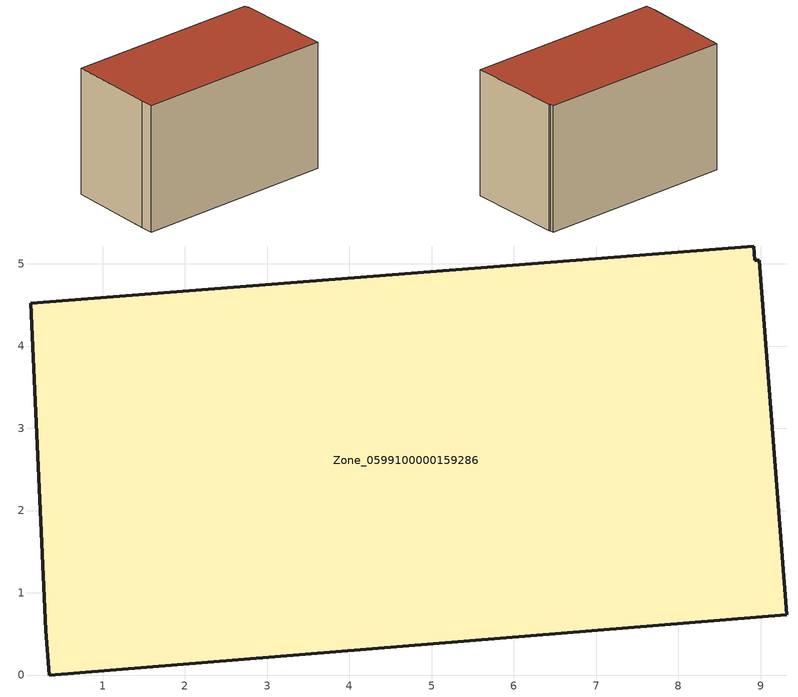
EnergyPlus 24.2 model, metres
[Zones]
Zone_0599100000159286
 floor ground (C_G): 9.32,0.73 0.35,0 0.31,0.54 0.12,4.52 8.91,5.22 8.93,5.04 8.98,5.04 z0
 wall outside (C_F): 0.12,4.52 0.31,0.54 0.35,0 9.32,0.73 8.98,5.04 8.93,5.04 8.91,5.22 0.12,4.52 z0:5.73
 roof outside (C_R): 8.93,5.04 8.91,5.22 0.12,4.52 0.31,0.54 0.35,0 9.32,0.73 8.98,5.04 z5.73
[BUILDING]
Pand.0599100000159286: North Axis=0; Terrain=City; Loads Convergence Tolerance Value=0.04; Temperature Convergence Tolerance Value=0.4; Solar Distribution=FullExterior; Maximum Number of Warmup Days=25; Minimum Number of Warmup Days=1
[Site:Location]
Rotterdam.The.Hague.AP_ZH_NLD Design_Conditions: Latitude=51.96; Longitude=4.45; Time Zone=1; Elevation=-4.5
[SITE:GROUNDTEMPERATURE:BUILDINGSURFACE]
18, 18, 18, 18, 18, 18, 18, 18, 18, 18, 18, 18
[MATERIAL] Thermal Absorptance=0.9; Solar Absorptance=0.7; Visible Absorptance=0.7
Name | Roughness | Thickness | Conductivity | Density | Specific Heat
G.TC.1946-1964 | MediumSmooth | 0.15 | 1 | 540 | 1210
F.TC.1946-1964 | Rough | 0.3 | 0.857143 | 1920 | 840
R.TC.1946-1964 | MediumRough | 0.2 | 0.235294 | 1500 | 1000
[CONSTRUCTION]
C_G: G.TC.1946-1964
C_F: F.TC.1946-1964
C_R: R.TC.1946-1964
[ZONE]
Zone_0599100000159286: Type=1; Multiplier=1; Ceiling Height=Autocalculate; Volume=Autocalculate; Floor Area=autocalculate; Part of Total Floor Area=Yes
[ZONEINFILTRATION:DESIGNFLOWRATE]
Infil_Zone_0599100000159286: Zone or ZoneList or Space or SpaceList=Zone_0599100000159286; Schedule=AlwaysOn; Design Flow Rate Calculation Method=Flow/Area; Flow Rate per Floor Area=0.003; Constant Term Coefficient=1; Temperature Term Coefficient=0; Velocity Term Coefficient=0; Velocity Squared Term Coefficient=0
[HVACTEMPLATE:ZONE:IDEALLOADSAIRSYSTEM]
Zone_0599100000159286: Maximum Heating Supply Air Temperature=50; Minimum Cooling Supply Air Temperature=13; Maximum Heating Supply Air Humidity Ratio=0.0156; Minimum Cooling Supply Air Humidity Ratio=0.0077; Heating Limit=NoLimit; Cooling Limit=NoLimit; Dehumidification Control Type=ConstantSensibleHeatRatio; Cooling Sensible Heat Ratio=0.7; Dehumidification Setpoint=60; Humidification Control Type=None; Humidification Setpoint=30; Outdoor Air Method=None; Outdoor Air Flow Rate per Person=0.00944; Outdoor Air Flow Rate per Zone Floor Area=0; Outdoor Air Flow Rate per Zone=0; Demand Controlled Ventilation Type=None; Outdoor Air Economizer Type=NoEconomizer; Heat Recovery Type=None; Sensible Heat Recovery Effectiveness=0.7; Latent Heat Recovery Effectiveness=0.65
[ZONECONTROL:THERMOSTAT]
ThermostatControl_Zone_0599100000159286: Zone or ZoneList=Zone_0599100000159286; Control Type Schedule=DualSetpointControlType; Control 1=Thermostat_Zone_0599100000159286; Temperature Difference Between Cutout And Setpoint=0
[THERMOSTATSETPOINT:DUALSETPOINT]
Thermostat_Zone_0599100000159286: Heating Setpoint Temperature Schedule=HeatingSetpoint_Zone_0599100000159286; Cooling Setpoint Temperature Schedule=CoolingSetpoint_Zone_0599100000159286
[SCHEDULE:COMPACT]
HeatingSetpoint_Zone_0599100000159286: Through: 12/31, For: AllDays, Until: 24:00, 21
CoolingSetpoint_Zone_0599100000159286: Through: 12/31, For: AllDays, Until: 24:00, 24
DualSetpointControlType: Through: 12/31, For: AllDays, Until: 24:00, 4
AlwaysOn: Through: 12/31, For: AllDays, Until: 24:00, 1
